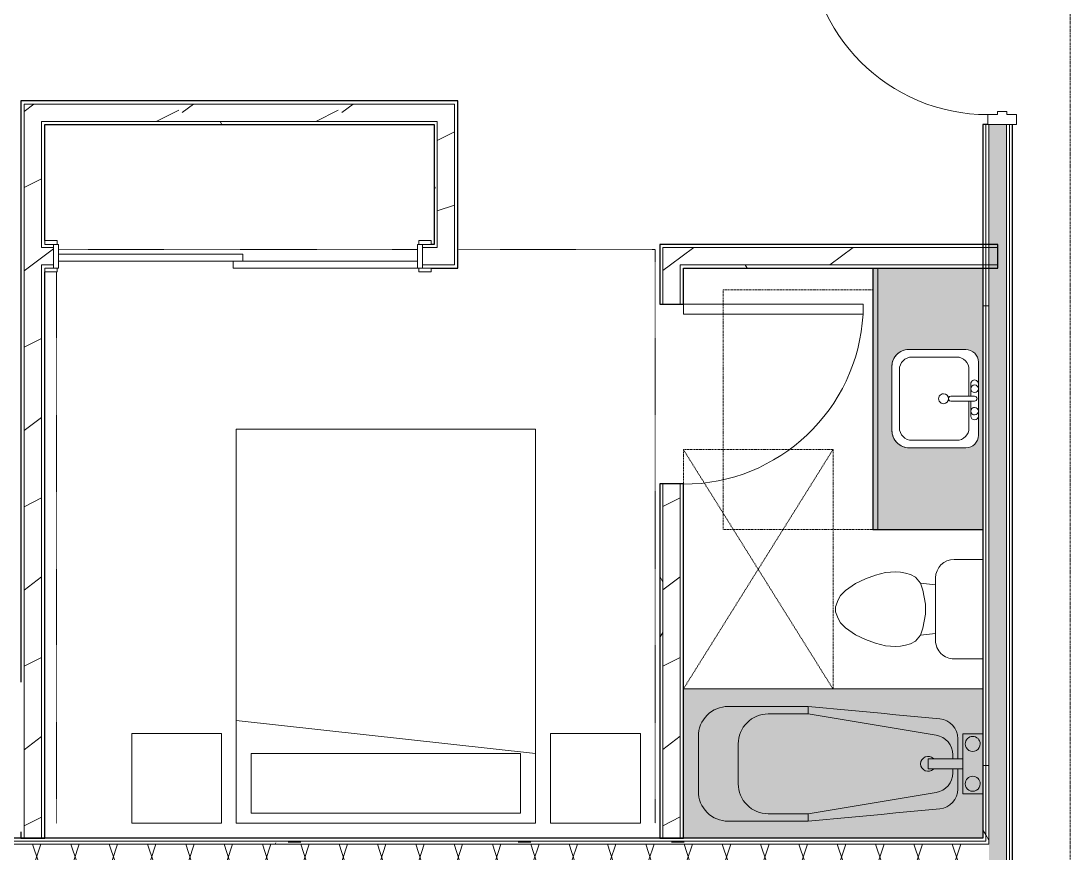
# Model space of a CAD drawing. Header units: inches. Extents: x -10205 to 13964, y -460 to 30702.
# Drawn here: x -3678.5 to -3468.2, y 11548.6 to 11715.4 of the extents above; entities that cross this region are included whole.
import ezdxf

# ---------------------------------------------------------------- set-up
doc = ezdxf.new("R2010")
doc.units = ezdxf.units.IN
doc.header["$MEASUREMENT"] = 0
for name, pattern in [('Dash 1_16_', [0.12499999999999999, 0.06249999999999999, -0.06249999999999999]), ('Grid Line 1_2_', [0.8749999999999999, 0.4999999999999999, -0.125, 0.125, -0.125]), ('Hidden 1_8_', [0.1875, 0.125, -0.06249999999999999])]:
    doc.linetypes.add(name, pattern=pattern)
for name, color, linetype, lineweight in [('0-1', 7, 'Continuous', 5), ('0-4', 7, 'Continuous', 9), ('A-DETL-HDLN-1', 7, 'Hidden 1_8_', 9), ('A-DOOR', 31, 'Continuous', 9), ('A-DOOR-3', 7, 'Continuous', 9), ('A-DOOR-4', 250, 'Continuous', 13), ('A-DOOR-6', 31, 'Continuous', 13), ('A-DOOR-FRAM', 31, 'Continuous', 13), ('A-DOOR-FRAM-2', 250, 'Continuous', 13), ('A-WALL', 113, 'Continuous', 9), ('A-WALL-5', 130, 'Continuous', 25), ('A-WALL-6', 7, 'Continuous', 9), ('A-WALL-PATT-3', 7, 'Continuous', 9), ('A-WALL-PATT-4', 8, 'Continuous', 9), ('A-WALL-PATT-5', 111, 'Continuous', 9), ('I-FURN-3', 7, 'Continuous', 9), ('I-FURN-HDLN-2', 254, 'Dash 1_16_', 9), ('I-WALL-2', 2, 'Continuous', 25), ('P-SANR-FIXT-5', 7, 'Continuous', 9), ('P-SANR-FIXT-6', 254, 'Continuous', 9), ('Q-CASE-2', 254, 'Continuous', 9), ('Q-CASE-5', 130, 'Continuous', 25), ('Q-CASE-6', 7, 'Continuous', 9), ('S-GRID-1', 1, 'Grid Line 1_2_', 9)]:
    doc.layers.add(name, color=color, linetype=linetype, lineweight=lineweight)
pattern_1 = [(0, (0, 0), (61.44, 15.36), [2.534, -43.54600000000001, 2.534, -43.54600000000001, -245.76]), (0, (0, 0), (61.44, 15.36), [-92.16, 2.534, -89.626, 2.534, -43.54600000000001, -107.52]), (0, (0, 0), (61.44, 15.36), [-230.4, 2.534, -28.186, 2.534, -74.266]), (120, (23.04, 7.68), (-44.02215020212896, 45.52860080851592), [2.534, -43.546, 2.534, -43.546, -245.76]), (120, (23.04, 7.68), (-44.02215020212896, 45.52860080851592), [-92.15999999999998, 2.534, -89.62599999999999, 2.534, -43.546, -107.52]), (120, (23.04, 7.68), (-44.02215020212896, 45.52860080851592), [-230.4, 2.534, -28.186, 2.534, -74.26599999999999]), (240, (30.72, 38.4), (-17.41784979787101, -60.8886008085159), [2.534, -43.54600000000001, 2.534, -43.54600000000001, -245.76]), (240, (30.72, 38.4), (-17.41784979787101, -60.8886008085159), [-92.16, 2.534, -89.626, 2.534, -43.54600000000001, -107.52]), (240, (30.72, 38.4), (-17.41784979787101, -60.8886008085159), [-230.4, 2.534, -28.186, 2.534, -74.266])]
pattern_2 = [(216.87, (12.795, 31.987), (95.96128571417499, 63.97497142697662), [15.994, -143.942]), (206.565, (31.987, 22.391), (-31.98698098913992, -31.98692384710355), [35.76300000000001, -35.76300000000001]), (198.435, (31.987, 6.397), (-63.9747458606528, -31.98712813093555), [20.23099999999999, -80.92199999999998])]
pattern_3 = [(161.57, (0.96, 0.96), (-7.680223697288786, -0.0009795936816989759), [0, -54.643, 6.067, 0]), (18.43, (-0.96, 0.96), (-7.680223697288786, 0.00097959368169942), [0, -54.643, 6.067, 0]), (108.43, (0.96, 0.96), (3.838295292656201, -19.20136532245489), [18.21099999999999, -42.49899999999999]), (71.57, (-0.96, 0.96), (3.838295292656203, 19.20136532245489), [18.211, -42.499])]

# ---------------------------------------------------------------- blocks, each defined once
blk = doc.blocks.new('Single-Flush - 36_ x 84_-1372824-SITE PLAN - CAD FILE')
at = {"layer": 'A-DOOR-3'}
blk.add_arc((18.00000000000094, -2.374999999999891), 36.06659275674493, 179.9999999999998, 266.8211477580812, dxfattribs=at)
at = {"layer": 'A-DOOR-4'}
for p, q in [((16, -2.37500000000009), (16, -38.38609708243937)), ((18.00000000000094, -2.37500000000009), (16, -2.37500000000009)), ((18.00000000000094, -2.37500000000009), (18.00000000000094, -38.38609708243937)), ((18.00000000000094, -38.38609708243937), (16, -38.38609708243937))]:
    blk.add_line(p, q, dxfattribs=at)
blk = doc.blocks.new('FOLDING_SLIDING CLOSET - 72_ x 80_-1372823-SITE PLAN - CAD FILE')
at = {"layer": 'A-DOOR-3'}
for p, q in [((-36.25000000000011, 2.999999999999732), (-38.75000000000009, 2.999999999999732)), ((-38.75000000000009, 2.999999999999732), (-38.75000000000009, 2.249999999999732)), ((-38.75000000000009, 2.249999999999732), (-36.25000000000011, 2.249999999999732)), ((-36.25000000000011, 2.249999999999732), (-36.25000000000011, 2.999999999999732)), ((38.74999999999987, 2.999999999999732), (36.24999999999987, 2.999999999999732)), ((36.24999999999987, 2.999999999999732), (36.24999999999987, 2.249999999999732)), ((36.24999999999987, 2.249999999999732), (38.74999999999987, 2.249999999999732)), ((38.74999999999987, 2.249999999999732), (38.74999999999987, 2.999999999999732)), ((-36.25000000000008, -2.500000000038798), (-38.75000000000009, -2.500000000038798)), ((-38.75000000000009, -2.500000000038798), (-38.75000000000009, -3.250000000038371)), ((-38.75000000000009, -3.250000000038371), (-36.25000000000008, -3.250000000038371)), ((-36.25000000000008, -3.250000000038371), (-36.25000000000008, -2.500000000038798)), ((38.74999999999988, -2.500000000038798), (36.24999999999989, -2.500000000038798)), ((36.24999999999989, -2.500000000038798), (36.24999999999989, -3.250000000038371)), ((36.24999999999989, -3.250000000038371), (38.74999999999988, -3.250000000038371)), ((38.74999999999988, -3.250000000038371), (38.74999999999988, -2.500000000038798))]:
    blk.add_line(p, q, dxfattribs=at)
at = {"layer": 'A-DOOR-4'}
for p, q in [((0.9999999999999057, 2.249999999999732), (-36.0000000000001, 2.249999999999732)), ((-36.0000000000001, 2.249999999999732), (-36.0000000000001, 0.8749999999997357)), ((0.9999999999999057, 0.8749999999997357), (0.9999999999999057, 2.249999999999732)), ((-36.0000000000001, 0.8749999999997357), (0.9999999999999057, 0.8749999999997357)), ((35.99999999999988, 0.8749999999997357), (-1.000000000000092, 0.8749999999997357)), ((-1.000000000000092, 0.8749999999997357), (-1.000000000000092, -0.5000000000002975)), ((35.99999999999987, -0.5000000000002975), (35.99999999999987, 0.8749999999997357)), ((-1.000000000000097, -0.5000000000002975), (35.99999999999987, -0.5000000000002975))]:
    blk.add_line(p, q, dxfattribs=at)
at = {"layer": 'A-DOOR-FRAM-2'}
for p, q in [((-36.00000000000009, 2.249999999999732), (-37.00000000000011, 2.249999999999732)), ((-37.00000000000011, 2.249999999999732), (-37.00000000000011, -2.500000000038798)), ((-36.00000000000009, -2.500000000038798), (-36.00000000000009, 2.249999999999732)), ((35.99999999999989, 2.249999999999654), (35.99999999999989, -2.500000000000332)), ((36.99999999999989, 2.249999999999654), (35.99999999999989, 2.249999999999654)), ((36.99999999999989, -2.500000000000332), (36.99999999999989, 2.249999999999654)), ((-37.00000000000011, -2.500000000038798), (-36.00000000000009, -2.500000000038798)), ((35.99999999999989, -2.500000000000332), (36.99999999999989, -2.500000000000332))]:
    blk.add_line(p, q, dxfattribs=at)
blk = doc.blocks.new('Bed-Standard - Queen 60_ x 79_-1433484-SITE PLAN - CAD FILE')
at = {"layer": 'I-FURN-3'}
for p, q in [((-19.31147540983595, 41.29508196721259), (40.688524590164, 41.29508196721259)), ((-19.31147540983595, -37.70491803278735), (-19.31147540983595, 41.29508196721259)), ((40.68852459016399, 41.29508196721259), (40.68852459016399, -37.70491803278735)), ((40.68852459016475, -23.70491803278795), (-19.31147540983504, -17.12529919027932)), ((-16.31147540983483, -23.70491803278795), (37.68852459016421, -23.70491803278795)), ((-16.31147540983483, -35.70491803278762), (-16.31147540983483, -23.70491803278795)), ((37.6885245901642, -35.70491803278762), (37.6885245901642, -23.70491803278795)), ((-16.31147540983483, -35.70491803278762), (37.68852459016421, -35.70491803278762)), ((40.688524590164, -37.70491803278735), (-19.31147540983595, -37.70491803278735))]:
    blk.add_line(p, q, dxfattribs=at)
at = {"layer": 'I-FURN-HDLN-2'}
for p, q in [((-54.9538139172248, 77.29508196721243), (17.04618608277302, 77.29508196721243)), ((25.09311437848363, 77.29508196721243), (64.68852459016394, 77.29508196721243)), ((64.68852459016394, 77.29508196721243), (64.68852459016394, -37.70491803278724)), ((-55.31147540983584, -37.70491803278733), (-55.31147540983584, 72.83470098858552))]:
    blk.add_line(p, q, dxfattribs=at)
blk = doc.blocks.new('Table-Night Stand - 18_ x 18_ x 24_-1372838-SITE PLAN - CAD FILE')
at = {"layer": 'I-FURN-3'}
for p, q in [((0.1469933184855234, -8.526512829121135e-14), (18.14699331848555, -8.526512829121135e-14)), ((0.1469933184855234, -18.00000000000007), (0.1469933184855234, -8.526512829121135e-14)), ((18.14699331848555, -8.526512829121135e-14), (18.14699331848555, -18.00000000000007)), ((18.14699331848555, -18.00000000000007), (0.1469933184855234, -18.00000000000007))]:
    blk.add_line(p, q, dxfattribs=at)
blk = doc.blocks.new('M_Sink Vanity-Square - 500 x 440mm-1372835-SITE PLAN - CAD FILE')
at = {"layer": 'P-SANR-FIXT-5'}
for p, q in [((-5.724833048619284, 10.23049601914779), (7.139337537646255, 10.23049601914779)), ((-5.724833048619284, 10.23049601914779), (7.139337537646255, 10.23049601914779)), ((-5.224833048619141, 8.730496019147838), (6.460206321459311, 8.730496019147838)), ((-9.224833044502127, -4.592338626521435), (-9.224833044502127, 6.730496023264949)), ((-9.224833044502127, -4.592338626521435), (-9.224833044502127, 6.730496023264949)), ((10.46020632145958, 6.909627235334463), (10.46020632145958, -4.592338626521041)), ((10.46020632145958, 6.909627235334463), (10.46020632145958, -4.592338626521041)), ((-7.724833048619226, -2.717338626521443), (-7.724833048619226, 6.230496019147754)), ((8.96020632145928, 6.230496019147869), (8.96020632145928, -2.717338626521685)), ((0.1176866364199141, -6.328534093688734), (0.1176866364199141, -1.590181973733197)), ((1.117686636419917, -6.328534093688732), (1.117686636419917, -1.590181973733197)), ((0.1176866364199141, -5.217338626521291), (-5.224833048619394, -5.217338626521291)), ((-2.882313363579915, -5.592338626521403), (0.1176866364199142, -5.592338626521403)), ((6.460206321459268, -5.21733862652168), (1.117686636419917, -5.21733862652168)), ((1.117686636419917, -5.592338626521424), (3.617686636420392, -5.592338626521424)), ((7.960206321459207, -7.092338626521417), (-6.72483304450216, -7.092338626521417)), ((7.960206321459207, -7.092338626521417), (-6.72483304450216, -7.092338626521417)), ((3.617686636420392, -7.092338626521401), (-2.882313363579914, -7.092338626521401))]:
    blk.add_line(p, q, dxfattribs=at)
for centre, radius, start, end in [((-5.724833048619282, 6.730496023264946), 3.499999995882842, 90.00000000000037, 180.0000000000004), ((-5.724833048619284, 6.730496023264949), 3.499999995882841, 89.99999999999997, 180), ((-5.224833048619141, 6.230496019147754), 2.500000000000082, 89.99999999999994, 180), ((6.460206321459311, 6.230496019147869), 2.499999999999972, 359.9999999999996, 90.00000000000006), ((7.139337537646252, 6.909627235334461), 3.320868783813335, 3.75305452412695e-13, 90.00000000000038), ((7.139337537646255, 6.909627235334463), 3.320868783813332, 359.9999999999996, 90.00000000000004), ((0.6176866364199196, -0.1250000000004112), 0.9999999999999962, 359.9999999999994, 179.9999999999999), ((0.6176866364199195, -0.1250000000004109), 0.9999999999999961, 180.0000000000003, 5.088887490341627e-14), ((0.6176866364199157, -1.590181973733197), 0.5000000000000019, 359.9999999999996, 180), ((-5.224833048619378, -2.717338626521443), 2.49999999999985, 179.9999999999999, 269.9999999999993), ((6.460206321459268, -2.717338626521669), 2.500000000000009, 269.9999999999996, 359.9999999999994), ((-6.724833044502144, -4.592338626521435), 2.499999999999985, 180.0000000000003, 269.9999999999997), ((-6.724833044502144, -4.592338626521435), 2.499999999999984, 179.9999999999999, 269.9999999999993), ((-2.882313363579915, -6.342338626521401), 0.7499999999999988, 90.00000000000001, 269.9999999999992), ((-1.882313363579992, -6.342338626521411), 0.7499999999999954, 359.9999999999994, 179.9999999999999), ((2.617686636419992, -6.342338626521406), 0.7499999999999994, 2.926110306946435e-13, 179.9999999999998), ((3.617686636420392, -6.342338626521411), 0.7499999999999892, 269.9999999999997, 90.00000000000007), ((7.960206321459204, -4.592338626521038), 2.500000000000376, 270, 3.62583233686841e-13), ((7.960206321459207, -4.592338626521041), 2.500000000000373, 269.9999999999996, 6.361109362927034e-14), ((-1.882313363579992, -6.342338626521411), 0.749999999999995, 180.0000000000002, 5.088887490341627e-14), ((0.6176866364199157, -6.328534093688732), 0.5000000000000012, 180.0000000000004, 5.088887490341627e-14), ((2.617686636419992, -6.342338626521401), 0.7499999999999977, 180.0000000000002, 5.088887490341627e-14)]:
    blk.add_arc(centre, radius, start, end, dxfattribs=at)
blk = doc.blocks.new('Toilet-Domestic-3D - Toilet-Domestic-3D-V58-SITE PLAN - CAD FILE')
at = {"layer": 'P-SANR-FIXT-5'}
for p, q in [((-9.976221549255797, 11.74999999999988), (-9.976221549255797, 17.47622154915994)), ((9.976221549255834, 17.47622154915991), (9.976221549255834, 11.74999999999979)), ((6.24999999999998, 8.023778450743999), (-6.250000000000018, 8.023778450743999)), ((-4.861662917351556, 8.023778450743999), (-5.209379619536154, 4.999999999999813)), ((4.861662917351547, 8.023778450743999), (5.209379619536154, 4.999999999999837)), ((-5.209379619536154, 4.999999999999813), (-6.401133212130357, 3.999999999999825)), ((-3.835640909808955, 5.499999999999777), (-5.209379619536155, 4.999999999999812)), ((-0.9999999999997728, 5.999999999999874), (-3.835640909808916, 5.499999999999785)), ((0.9999999999997808, 5.999999999999874), (-0.9999999999997728, 5.999999999999874)), ((3.835640909808861, 5.499999999999833), (0.9999999999997852, 5.999999999999873)), ((5.209379619536155, 4.999999999999838), (3.835640909808857, 5.499999999999835)), ((6.401133212130349, 3.999999999999856), (5.209379619536156, 4.999999999999837)), ((-6.967897106716618, 2.999999999999817), (-7.235846299147756, 1.999999999999738)), ((-6.401133212130356, 3.999999999999827), (-6.967897106716618, 2.999999999999813)), ((6.967897106716618, 2.999999999999838), (6.40113321213035, 3.999999999999855)), ((7.235846299147753, 1.999999999999849), (6.967897106716618, 2.999999999999834)), ((-7.412844257252363, 0.9961946980915831), (-7.50000000000002, -6.21169782277776e-14)), ((-7.235846299147757, 1.999999999999744), (-7.412844257252363, 0.9961946980915921)), ((7.412844257252371, 0.9961946980916617), (7.235846299147749, 1.999999999999869)), ((7.500000000000021, -2.775427876562951e-14), (7.412844257252374, 0.9961946980916417)), ((-7.50000000000002, -7.231934651481962e-14), (-7.325688514504699, -1.992389396183629)), ((-7.325688514504693, -1.992389396183659), (-6.787750874495926, -4.000000000000099)), ((6.787750874495935, -4.000000000000113), (7.325688514504697, -1.992389396183628)), ((7.325688514504699, -1.992389396183625), (7.50000000000002, -1.099120794378914e-14)), ((-6.787750874495902, -4.000000000000183), (-6.05981040596345, -6.000000000000322)), ((6.05981040596353, -6.000000000000132), (6.787750874495948, -4.000000000000068)), ((-6.059810405963483, -6.000000000000248), (-5.127195089653489, -8.00000000000021)), ((5.12719508965351, -8.000000000000167), (6.059810405963534, -6.000000000000124)), ((-5.127195089653483, -8.000000000000217), (-3.739764113511693, -10.0000000000002)), ((3.739764113511725, -10.00000000000015), (5.127195089653514, -8.000000000000158)), ((-3.739764113511675, -10.00000000000023), (-2.739764113511752, -11.00000000000014)), ((2.739764113511739, -11.00000000000015), (3.73976411351172, -10.00000000000015)), ((-2.739764113511752, -11.00000000000014), (-1.873738709727293, -11.50000000000017)), ((-1.8737387097273, -11.50000000000016), (-0.5000000000001319, -12.00000000000012)), ((-0.5000000000001313, -12.00000000000012), (0.5000000000001497, -12.00000000000012)), ((0.5000000000001499, -12.00000000000012), (1.87373870972732, -11.50000000000015)), ((1.873738709727307, -11.50000000000016), (2.73976411351174, -11.00000000000015))]:
    blk.add_line(p, q, dxfattribs=at)
for centre, radius, start, end in [((-6.249999999999996, 11.74999999999986), 3.726221549255821, 179.9999999999996, 269.9999999999993), ((6.250000000000004, 11.74999999999982), 3.726221549255814, 269.9999999999992, 359.9999999999994)]:
    blk.add_arc(centre, radius, start, end, dxfattribs=at)
blk = doc.blocks.new('OD_CW_Base Cabinet - OD_CW_Base Cabinet-V126-SITE PLAN - CAD FILE')
at = {"layer": 'Q-CASE-2'}
h = blk.add_hatch(color=256, dxfattribs=at)
h.paths.add_polyline_path([(53.1127049177503, 0.9999999999976036), (53.1127049177503, 22.00000000032229), (0.7377049180186076, 22.00000000031956), (0.7377049180186076, 0.9999999999948751), (36.76772459880703, 0.9999999999962393)], flags=0)
h.paths.add_polyline_path([(36.76772459880703, 7.302165353296791), (36.64846499095528, 6.396298696500129), (36.2988135126061, 5.552165355363162), (35.74259833415999, 4.827291622053385), (35.01772460087613, 4.271076443638653), (34.17359125971051, 3.921424965264909), (33.26772460292067, 3.802165357418621), (20.40355401665783, 3.802165357418621), (19.54404992911531, 3.915321217231271), (18.74311962474985, 4.247077411817249), (18.05534518018885, 4.774825304775153), (17.52759728724322, 5.462599749323876), (17.19584109265997, 6.263530053697527), (17.08268523284459, 7.123034141223674), (17.16787066712186, 19.27204761584413), (17.41762172338258, 19.87500000308988), (17.81491827987974, 20.39276695605701), (18.33268523284823, 20.79006351255144), (18.93563762009125, 21.03981456881217), (19.58268523284641, 21.12500000308943), (34.91477221157128, 21.03981456880944), (35.51772459880339, 20.79006351255008), (36.03549155177188, 20.39276695605701), (36.43278810827177, 19.87500000308306), (36.68253916452704, 19.27204761585095), (36.76772459880703, 18.62500000308897)], flags=0)
blk.add_hatch(color=256, dxfattribs=at).paths.add_polyline_path([(53.1127049177503, -1.486810674578009e-12), (53.1127049177503, 0.9999999999976036), (0.7377049180213361, 0.9999999999948751), (0.7377049180213361, -4.215294779896793e-12), (26.83610619973024, -2.851052727237401e-12)], flags=0)
at = {"layer": 'Q-CASE-5'}
for p, q in [((53.11270491776245, -1.332267629549658e-15), (53.11270491776245, 22.00000000032434)), ((0.7377049180327883, -1.332267629549658e-15), (53.11270491776245, -1.332267629549658e-15))]:
    blk.add_line(p, q, dxfattribs=at)
at = {"layer": 'Q-CASE-6'}
for p, q in [((53.11270491776239, 22.00000000032443), (53.11270491776243, 1.000000000000097)), ((0.7377049180333144, 1.00000000000002), (53.11270491776243, 1.000000000000094)), ((53.11270491776243, 1.000000000000095), (0.7377049180327829, 1.000000000000021)), ((53.11270491776243, 9.336804947690704e-14), (0.7377049180333158, 1.939268709965723e-14)), ((53.11270491776243, 1.000000000000094), (53.11270491776243, 9.342526752220744e-14))]:
    blk.add_line(p, q, dxfattribs=at)
blk = doc.blocks.new('Bath Tub - Maestro - 60_x30_-V60-SITE PLAN - CAD FILE')
at = {"layer": 'P-SANR-FIXT-6'}
for points in [[(1.323612712233171, 8.121503469737944e-12), (59.9999999999959, 2.664535259100376e-12), (59.9999999999959, 30.00000000000812), (-4.092726157978177e-12, 30.00000000001085), (-4.092726157978177e-12, 21.00000000000812), (3.999999999997726, 21.00000000000812), (3.999999999994997, 16.00000000000994), (4.999999999996816, 16.00000000000994), (5.064846580949051, 20.74262393114707), (5.213543939268674, 21.33443716197955), (5.475141948907548, 21.93582672393307), (5.831498711741914, 22.48639425013601), (6.273043503822008, 22.97134175900822), (6.787917829797606, 23.37763080161669), (7.362292625488407, 23.69433213286714), (7.980738210187154, 23.91291914621518), (9.34516239022332, 24.09485897409188), (34.9999999999859, 26.50000000000994), (50.99999999999181, 26.50000000000721), (52.55291427061592, 26.29555495774177), (53.99999999999454, 25.69615242271441), (55.24264068711727, 24.74264068712721), (56.19615242270446, 23.50000000000994), (56.83871588947931, 21.72507444578598), (56.99999999999863, 20.50000000000721), (56.99999999999726, 9.5000000000063), (56.90888793160729, 8.45834582915443), (56.63818466604834, 7.44795865747158), (56.196128389372, 6.499958373439703), (55.59627184859482, 5.643280526963216), (54.85687581676483, 4.903859343542471), (54.00011815599327, 4.303915796487607), (53.05209468014527, 3.861834746689901), (52.0417618370584, 3.591131049452023), (50.99999999999454, 3.500000000006302), (34.99999999999545, 3.500000000009031), (7.981079058226441, 6.086991051591148), (7.36272224023969, 6.305475101815254), (6.78837595276991, 6.622065161593063), (6.273474672720567, 7.028256514437934), (5.831858438859853, 7.513138965927218), (5.475401896835137, 8.063688774164737), (5.126127034077398, 9.013487605077833), (5.05378919979239, 9.301265763845484), (4.999999999996816, 9.955039670009617), (4.999999999996816, 14.00000000000903), (3.999999999994997, 13.96403173600986), (3.999999999996362, 9.000000000010848), (-5.456968210637569e-12, 9.00000000000812), (-6.821210263296961e-12, 8.121503469737944e-12)], [(9.34516239022332, 20.7426239311444), (34.99999999999817, 25.00000000000999), (34.99999999999681, 26.50000000000994), (8.626637165218197, 24.02749723425034), (9.166306443240499, 21.56029755608867)], [(42.99999999999772, 25.00000000000727), (50.9999999999959, 26.50000000000721), (34.99999999999681, 26.50000000000994), (34.99999999999817, 25.00000000000999)], [(48.99999999999499, 19.00000000000727), (56.99999999999863, 20.50000000000721), (56.79555495773047, 22.0529142706245), (56.19615242270446, 23.50000000000994), (55.24264068711727, 24.74264068712721), (53.86614080183426, 25.75159871804401), (52.55291427061592, 26.29555495774177), (50.9999999999959, 26.50000000000721), (42.99999999999772, 25.00000000000727), (44.55291427061365, 24.79555495774183), (45.99999999999772, 24.19615242271447), (47.24264068711636, 23.24264068712727), (48.19615242270219, 22.00000000000999), (48.80252125361539, 20.50000000000727)], [(5.999999999995906, 16.79658950342217), (6.244690148924291, 18.17414092621219), (6.980387657495611, 19.40930361094523), (8.026254133199926, 20.27571687293129), (9.34516239022332, 20.7426239311444), (8.626637165223654, 24.02749723425034), (7.980738210187154, 23.91291914621518), (7.354617014312679, 23.69009992021704), (6.735395334315398, 23.33618512578953), (6.273043503822008, 22.97134175900822), (5.722941095008536, 22.3186738510057), (5.475141948907548, 21.93582672393307), (5.213543939268674, 21.33443716197955), (5.053731604634776, 20.69838649398746), (5.053731604633412, 19.87042015304262), (5.819827790697217, 17.38185565186448)], [(34.99999999999681, 5.000000000009087), (42.99999999999635, 5.000000000006358), (44.55291427061228, 5.204445042274521), (46.02915982467493, 5.826222697743098), (47.28190589413406, 6.808530726944801), (48.19615242270901, 8.00000000000636), (48.80252125361675, 9.500000000009086), (48.99999999999499, 11.00000000000636), (48.99999999999499, 19.00000000000727), (48.71697464343196, 20.74262393114167), (48.16077822269335, 22.04610055500779), (47.24264068711636, 23.24264068712727), (45.99999999999772, 24.19615242271447), (44.55291427061365, 24.79555495774183), (42.99999999999772, 25.00000000000727), (34.79014632011057, 24.96517514364858), (9.06298618090659, 20.64273065722863), (8.026254133199926, 20.27571687293129), (6.823760771213528, 19.16841919460693), (6.244690148924291, 18.17414092621219), (5.999999999995906, 16.79658950342217), (5.999999999995906, 16.00000000000999), (10.93749999999636, 16.00000000000727), (10.93749999999636, 14.00000000000636), (5.999999999995906, 14.00000000000908), (5.999999999995906, 13.20341049660236), (6.244690148928384, 11.8258590737987), (6.980874891385155, 10.59029275637658), (8.02625413320129, 9.724283127087793), (9.345162390221956, 9.257376068869226), (29.32024382197732, 5.942545745065209)], [(56.99999999999726, 9.50000000000903), (56.99999999999863, 20.50000000000721), (48.99999999999499, 19.00000000000999), (48.99999999999499, 11.00000000000363), (56.90888793160729, 9.517083512831894)], [(9.345162390221956, 14.00000000000628), (10.93749999999636, 14.00000000000628), (10.93749999999636, 16.00000000000719), (3.999999999994997, 16.00000000000993), (3.999999999994997, 14.00000000000902), (7.240851729283349, 14.00000000000902)], [(8.626637165223654, 5.97250276576863), (9.345162390221956, 9.257376068869226), (8.02625413320129, 9.724283127087793), (6.948823961228299, 10.61684428240186), (6.244690148928384, 11.8258590737987), (5.999999999995906, 13.20341049660236), (4.999999999996816, 9.955039670006888), (5.126127034077398, 9.013487605077833), (5.240349237917143, 8.60386460500188), (5.72306565527242, 7.681170237849009), (5.874069591582155, 7.466792283802469), (6.332251624117361, 6.981889006085956), (6.78837595276991, 6.622065161593063), (7.36272224023969, 6.305475101815254), (8.000447311438164, 6.083556135218649)], [(50.99999999999454, 3.500000000006302), (52.0417618370584, 3.591131049452023), (53.25053270941816, 3.954370105292518), (54.00011815599327, 4.303915796487607), (54.85687581676483, 4.903859343542471), (55.7243702442488, 5.826222697743041), (56.34001689655314, 6.808530726944745), (56.75959710661845, 7.901124865792489), (56.92695739995269, 8.664928089873618), (56.99999999999726, 9.50000000000903), (48.99999999999499, 10.99999999999817), (48.79555495773365, 9.447085729394521), (48.12028286378199, 7.901124865792545), (47.24264068711499, 6.757359312889085), (45.99999999999226, 5.80384757729643), (44.55291427061228, 5.204445042274521), (43.06623988075534, 4.987580022363537), (50.51396773626947, 3.591131049452026)], [(34.99999999999545, 3.500000000009031), (34.99999999999681, 5.000000000009087), (9.345162390221956, 9.257376068869226), (8.626637165223654, 5.97250276576863), (32.06962635168838, 3.774722529539694)], [(34.99999999999545, 3.500000000009031), (50.99999999999454, 3.500000000006302), (42.99999999999635, 5.000000000006358), (34.99999999999681, 5.000000000009087), (34.99999999999545, 3.774722529539705)]]:
    blk.add_hatch(color=256, dxfattribs=at).paths.add_polyline_path(points, flags=0)
h = blk.add_hatch(color=256, dxfattribs=at)
h.paths.add_polyline_path([(0.5511112605618108, 9.000000000008113), (3.999999999994997, 9.013487605077826), (3.999999999997726, 21.00000000000811), (-4.092726157978177e-12, 21.00000000000811), (-5.456968210637569e-12, 9.000000000008113), (0.4999999999954525, 9.000000000008113)], flags=0)
h.paths.add_polyline_path([(1.999999999995452, 9.500000000009022), (1.323612712234535, 9.670470510557534), (1.249999999996817, 9.700961894332904), (0.9393398282168163, 9.939339828229022), (0.7009618943206987, 10.25000000000902), (0.5511112605618108, 10.61177143235538), (0.4999999999954525, 11.00000000000902), (0.5511112605618108, 11.38822856766812), (0.7009618943206987, 11.75000000001175), (0.9393398282168163, 12.06066017178902), (1.323612712234535, 12.32952948945778), (1.611771432341811, 12.44888873944266), (1.999999999995452, 12.50000000000902), (2.388228567642272, 12.44888873944266), (2.749999999996816, 12.29903810568787), (3.060660171776817, 12.06066017178902), (3.332994492247507, 11.66802203100899), (3.448888739429094, 11.38822856766266), (3.499999999996816, 11.00000000000902), (3.448888739430458, 10.61177143235538), (3.299038105672934, 10.25000000000902), (3.060660171775452, 9.939339828229022), (2.749999999995452, 9.700961894332904), (2.388228567650458, 9.551111260572652)], flags=0)
h.paths.add_polyline_path([(1.999999999995452, 17.5000000000072), (1.323612712234535, 17.67047051056117), (1.249999999995452, 17.70096189433108), (0.9393398282168163, 17.93933982822993), (0.7009618943193344, 18.2500000000072), (0.5511112605618108, 18.61177143235902), (0.4999999999968167, 19.00000000000993), (0.5511112605618108, 19.38822856766357), (0.7009618943206987, 19.75000000001266), (0.9393398282168163, 20.0606601717872), (1.323612712235899, 20.32952948945869), (1.611771432347268, 20.44888873944084), (1.999999999996817, 20.50000000000993), (2.388228567650458, 20.44888873944084), (2.749999999995452, 20.29903810568605), (3.060660171775452, 20.06066017178993), (3.299038105674299, 19.75000000000993), (3.448888739429094, 19.38822856766357), (3.499999999995452, 19.00000000000993), (3.332994492237958, 18.33197796898541), (3.299038105674299, 18.25000000000993), (3.01679748772085, 17.90568280698873), (2.749999999998181, 17.70096189433108), (2.388228567660007, 17.55111126057629)], flags=0)
h = blk.add_hatch(color=256, dxfattribs=at)
h.paths.add_polyline_path([(1.999999999995452, 9.500000000009008), (2.388228567650458, 9.551111260572638), (2.749999999995452, 9.70096189433289), (3.060660171775452, 9.939339828229008), (3.299038105672934, 10.25000000000901), (3.448888739430458, 10.61177143235537), (3.499999999996816, 11.00000000000901), (3.332994492247507, 11.66802203100897), (3.29903810567157, 11.75000000000901), (3.060660171776817, 12.06066017178901), (2.749999999996816, 12.29903810568785), (2.388228567661371, 12.44888873943992), (1.999999999995452, 12.50000000000901), (1.323612712234535, 12.32952948945777), (1.249999999995452, 12.29903810568513), (0.9393398282168163, 12.06066017178901), (0.7009618943206987, 11.75000000001174), (0.5511112605618108, 11.38822856766811), (0.4999999999954525, 11.00000000000901), (0.5511112605618108, 10.61177143235537), (0.7009618943206987, 10.25000000000901), (0.9393398282168163, 9.939339828229008), (1.323612712234535, 9.67047051055752), (1.611771432341811, 9.551111260572638)], flags=0)
h.paths.add_polyline_path([(1.999999999995452, 17.50000000000719), (2.388228567660007, 17.55111126057627), (3.01679748772085, 17.90568280698872), (3.060660171775452, 17.93933982822992), (3.332994492237958, 18.3319779689854), (3.448888739429094, 18.61177143235355), (3.499999999995452, 19.00000000000992), (3.448888739429094, 19.38822856766356), (3.299038105674299, 19.75000000000992), (3.060660171775452, 20.06066017178992), (2.749999999995452, 20.29903810568603), (2.382224935896374, 20.44967913255541), (1.999999999996817, 20.50000000000992), (1.323612712235899, 20.32952948945868), (1.249999999995452, 20.29903810568603), (0.9393398282168163, 20.06066017178719), (0.7009618943206987, 19.75000000001264), (0.5511112605618108, 19.38822856766356), (0.4999999999968167, 19.00000000000992), (0.5511112605618108, 18.611771432359), (0.7009618943193344, 18.25000000000719), (0.9393398282168163, 17.93933982822992), (1.323612712234535, 17.67047051056116), (1.611771432340447, 17.55111126057627)], flags=0)
h = blk.add_hatch(color=256, dxfattribs=at)
h.paths.add_polyline_path([(4.999999999996816, 9.955039670006888), (5.999999999995906, 13.20341049660236), (5.999999999995906, 14.00000000000908), (4.999999999996816, 14.00000000000903), (4.999999999996816, 10.38795982275399)], flags=0)
h.paths.add_polyline_path([(5.05378919979239, 16.00000000000994), (5.999999999995906, 16.00000000000999), (5.999999999995906, 16.79658950341672), (4.999999999996816, 20.04496033001208), (4.999999999996816, 16.00000000000994)], flags=0)
at = {"layer": 'P-SANR-FIXT-5'}
for p, q in [((35.00000000000028, 26.4999999999994), (51.00000000000032, 26.4999999999994)), ((35.00000000000028, 26.4999999999994), (35.00000000000028, 24.99999999999972)), ((35.00000000000028, 24.99999999999972), (9.34516239022622, 20.74262393113644)), ((43.00000000000025, 24.99999999999972), (35.00000000000028, 24.99999999999972)), ((4.000000000000256, 20.99999999999962), (2.464695114667842e-13, 20.99999999999962)), ((4.000000000000256, 15.99999999999933), (4.000000000000256, 20.99999999999962)), ((5.000000000000269, 15.99999999999958), (5.000000000000269, 20.04496033000271)), ((49.00000000000036, 10.99999999999982), (49.00000000000036, 18.99999999999966)), ((57.00000000000043, 20.49999999999921), (57.00000000000043, 9.499999999999858)), ((4.000000000000187, 13.99999999999934), (4.000000000000142, 15.99999999999933)), ((4.000000000000323, 15.99999999999933), (10.93750000000022, 15.99999999999926)), ((6.00000000000026, 16.79658950340708), (6.00000000000026, 15.9999999999993)), ((10.93750000000022, 13.99999999999927), (10.93750000000022, 15.99999999999926)), ((4.000000000000256, 8.999999999999623), (4.000000000000256, 13.99999999999934)), ((10.93750000000022, 13.99999999999927), (4.000000000000323, 13.99999999999934)), ((5.000000000000269, 9.955039669996667), (5.000000000000269, 13.9999999999998)), ((6.00000000000026, 14.00000000000019), (6.00000000000026, 13.20341049659242)), ((2.464695114667842e-13, 8.999999999999623), (4.000000000000256, 8.999999999999623)), ((9.345162390226129, 9.257376068863003), (35.00000000000014, 4.999999999999602)), ((35.00000000000018, 3.499999999999531), (35.00000000000014, 4.999999999999602)), ((35.00000000000028, 4.999999999999726), (43.00000000000021, 4.999999999999726)), ((51.00000000000017, 3.499999999999673), (35.00000000000028, 3.499999999999673)), ((2.451372438372341e-13, -3.943512183468552e-13), (60.00000000000029, -3.99680288865056e-13))]:
    blk.add_line(p, q, dxfattribs=at)
at = {"layer": 'P-SANR-FIXT-5', "flags": 128}
for points in [[(8.626637165228109, 24.02749723423987), (11.55701081353612, 24.30221976376876), (14.48738446184414, 24.57694229329759), (17.41775811015216, 24.85166482282643), (20.34813175846018, 25.12638735235525), (23.2785054067682, 25.40110988188408), (26.20887905507622, 25.67583241141291), (29.13925270338424, 25.95055494094174), (32.06962635169226, 26.22527747047057), (35.00000000000028, 26.4999999999994)], [(35.00000000000028, 3.499999999999673), (32.06962635169224, 3.774722529528402), (29.1392527033842, 4.04944505905729), (26.20887905507616, 4.324167588586179), (23.27850540676813, 4.598890118115068), (20.34813175846008, 4.873612647643957), (17.41775811015205, 5.14833517717284), (14.48738446184401, 5.423057706701729), (11.55701081353598, 5.697780236230613), (8.626637165227942, 5.972502765759502)]]:
    blk.add_lwpolyline(points, dxfattribs=at)
at = {"layer": 'P-SANR-FIXT-5'}
for centre, radius, start, end in [((51.00000000000027, 20.49999999999925), 6.000000000000008, 359.9999999999996, 90), ((9.000000000000323, 20.04496033000272), 3.999999999999996, 95.35582504285527, 180.0000000000004), ((43.00000000000027, 18.99999999999962), 6.00000000000001, 359.9999999999992, 89.99999999999957), ((2.000000000000128, 18.9999999999996), 1.500000000000001, 359.9999999999996, 179.9999999999998), ((2.000000000000128, 18.9999999999996), 1.500000000000002, 179.9999999999998, 359.9999999999989), ((10.00000000000024, 16.79658950340709), 4.000000000000001, 99.42226924040466, 179.9999999999994), ((10.93750000000022, 14.99999999999969), 1.499999999999999, 359.9999999999996, 134.9999999999999), ((10.93750000000022, 14.99999999999969), 1.5, 224.9999999999993, 359.9999999999989), ((10.00000000000022, 13.20341049659236), 4.000000000000001, 180.0000000000002, 260.5777307595936), ((2.000000000000128, 10.99999999999961), 1.500000000000001, 359.9999999999996, 179.9999999999998), ((2.000000000000128, 10.99999999999961), 1.500000000000001, 179.9999999999997, 359.9999999999989), ((43.00000000000023, 10.99999999999986), 5.999999999999994, 269.9999999999997, 6.361109362927034e-14), ((9.00000000000021, 9.955039669996653), 3.999999999999999, 179.9999999999998, 264.6441749571445), ((51.00000000000023, 9.499999999999856), 5.999999999999992, 269.9999999999994, 359.9999999999995)]:
    blk.add_arc(centre, radius, start, end, dxfattribs=at)
blk = doc.blocks.new('1750 Ox - Unit Layouts_rvt-1-SITE PLAN - CAD FILE')
at = {"layer": 'A-WALL-PATT-3'}
h = blk.add_hatch(dxfattribs=at)
h.set_pattern_fill('FP_2', color=256, style=0, pattern_type=2)
h.set_pattern_definition(pattern_1)
h.paths.add_polyline_path([(-3633.991075187878, 11694.58939611016), (-3595.069146892166, 11694.58939611016), (-3595.069146892166, 11695.21439611016), (-3673.741075187878, 11695.21439611016), (-3673.741075187878, 11694.58939611016), (-3635.991075187878, 11694.58939611016)], flags=0)
h = blk.add_hatch(dxfattribs=at)
h.set_pattern_fill('FP_2', color=256, style=0, pattern_type=2)
h.set_pattern_definition(pattern_1)
h.paths.add_polyline_path([(-3595.069146892167, 11670.58939611037), (-3595.069146892166, 11694.58939611016), (-3595.694146892166, 11694.58939611016), (-3595.694146892166, 11670.58939611037)], flags=0)
h = blk.add_hatch(dxfattribs=at)
h.set_pattern_fill('FP_2', color=256, style=0, pattern_type=2)
h.set_pattern_definition(pattern_1)
h.paths.add_polyline_path([(-3549.849085299292, 11551.58939611053), (-3549.848736680345, 11551.58939611053), (-3549.848736680345, 11622.57829902771), (-3550.473736680344, 11622.57829902771), (-3550.473736680344, 11551.58939611053)], flags=0)
h.paths.add_polyline_path([(-3550.473736680341, 11658.57829902771), (-3549.848736680343, 11658.57829902771), (-3549.848736680342, 11669.96439611015), (-3550.473736680341, 11669.96439611015), (-3550.473736680341, 11665.83939611015)], flags=0)
h = blk.add_hatch(dxfattribs=at)
h.set_pattern_fill('FP_2', color=256, style=0, pattern_type=2)
h.set_pattern_definition(pattern_1)
h.paths.add_polyline_path([(-3521.161643950568, 11665.83939611015), (-3485.723736679686, 11665.83939611029), (-3485.723736679686, 11666.46439611015), (-3546.348736680341, 11666.46439611015), (-3546.348736680341, 11665.83939611015), (-3535.299016959028, 11665.83939611015)], flags=0)
at = {"layer": 'A-WALL-PATT-4'}
h = blk.add_hatch(dxfattribs=at)
h.set_pattern_fill('FP_4', color=256, style=0, pattern_type=2)
h.set_pattern_definition(pattern_2)
h.paths.add_polyline_path([(-3674.366075187882, 11551.54977708908), (-3674.36607518788, 11698.71439611016), (-3677.866075187878, 11698.71439611016), (-3677.866075187884, 11551.54977708908)], flags=0)
h = blk.add_hatch(dxfattribs=at)
h.set_pattern_fill('FP_4', color=256, style=0, pattern_type=2)
h.set_pattern_definition(pattern_2)
h.paths.add_polyline_path([(-3591.569146892165, 11695.21439611016), (-3591.569146892165, 11698.71439611016), (-3674.36607518788, 11698.71439611016), (-3674.36607518788, 11695.21439611016), (-3595.069146892166, 11695.21439611016)], flags=0)
h = blk.add_hatch(dxfattribs=at)
h.set_pattern_fill('FP_4', color=256, style=0, pattern_type=2)
h.set_pattern_definition(pattern_2)
h.paths.add_polyline_path([(-3591.569146892166, 11669.96439611037), (-3591.569146892165, 11695.21439611016), (-3595.069146892166, 11695.21439611016), (-3595.069146892167, 11669.96439611037)], flags=0)
h = blk.add_hatch(dxfattribs=at)
h.set_pattern_fill('FP_4', color=256, style=0, pattern_type=2)
h.set_pattern_definition(pattern_2)
h.paths.add_polyline_path([(-3595.069146892167, 11666.46439611037), (-3591.569146892166, 11666.46439611037), (-3591.569146892166, 11669.96439611037), (-3597.991075187881, 11669.96439611037), (-3597.991075187881, 11666.46439611037)], flags=0)
h.paths.add_polyline_path([(-3673.74107518788, 11666.46439611038), (-3671.991075187881, 11666.46439611038), (-3671.991075187881, 11669.96439611038), (-3674.366075187882, 11669.96439611038), (-3674.366075187882, 11666.46439611038)], flags=0)
h = blk.add_hatch(dxfattribs=at)
h.set_pattern_fill('FP_4', color=256, style=0, pattern_type=2)
h.set_pattern_definition(pattern_2)
h.paths.add_polyline_path([(-3544.073736679657, 11666.46439611015), (-3484.473736679685, 11666.46439611015), (-3484.473736679685, 11669.96439611015), (-3549.848736680342, 11669.96439611015), (-3549.848736680342, 11666.46439611015), (-3546.348736680352, 11666.46439611015)], flags=0)
h = blk.add_hatch(dxfattribs=at)
h.set_pattern_fill('FP_4', color=256, style=0, pattern_type=2)
h.set_pattern_definition(pattern_2)
h.paths.add_polyline_path([(-3546.348736680344, 11551.54977708887), (-3546.348736680344, 11622.57829902771), (-3549.848736680342, 11622.57829902771), (-3549.848736680345, 11551.54977708887), (-3548.098736676774, 11551.54977708887)], flags=0)
h.paths.add_polyline_path([(-3546.348736680341, 11658.57829902771), (-3546.348736680341, 11666.46439611015), (-3549.848736680342, 11666.46439611015), (-3549.848736680342, 11658.57829902771)], flags=0)
at = {"layer": 'A-DETL-HDLN-1'}
for p, q in [((-3537.723736680031, 11661.46439611054), (-3507.723736680033, 11661.46439611054)), ((-3537.72373668003, 11613.46439611054), (-3537.723736680031, 11661.46439611054)), ((-3545.723736680025, 11629.46439611174), (-3515.723736680022, 11629.46439611174)), ((-3545.723736680025, 11622.5782990277), (-3545.723736680025, 11629.46439611174)), ((-3515.723736680022, 11629.46439611174), (-3545.723736680024, 11581.46439611173)), ((-3515.723736680026, 11581.46439611174), (-3545.723736680027, 11629.46439611174)), ((-3515.723736680022, 11629.46439611174), (-3515.72373668002, 11581.46439611174)), ((-3507.723736680032, 11613.46439611054), (-3537.72373668003, 11613.46439611054))]:
    blk.add_line(p, q, dxfattribs=at)
at = {"layer": 'A-WALL-5'}
for p, q in [((-3677.866075187876, 11699.33939611015), (-3678.491075187876, 11699.33939611015)), ((-3678.491075187876, 11699.33939611015), (-3678.49107518788, 11582.8393961099)), ((-3673.741075187876, 11699.33939611015), (-3677.866075187876, 11699.33939611015)), ((-3590.944146892162, 11699.33939611014), (-3673.741075187876, 11699.33939611015)), ((-3590.944146892162, 11698.71439611014), (-3590.944146892162, 11699.33939611014)), ((-3590.944146892162, 11694.58939611014), (-3590.944146892162, 11698.71439611014)), ((-3673.741075187877, 11671.3393961104), (-3673.741075187876, 11694.58939611014)), ((-3673.741075187876, 11694.58939611015), (-3595.694146892162, 11694.58939611014)), ((-3595.694146892162, 11694.58939611014), (-3595.694146892164, 11670.58939611036)), ((-3590.944146892164, 11670.58939611036), (-3590.944146892162, 11694.58939611014)), ((-3595.694146892164, 11670.58939611036), (-3596.241075187875, 11670.58939611036)), ((-3590.944146892164, 11666.46439611036), (-3590.944146892164, 11670.58939611036)), ((-3482.723736680379, 11670.58939611014), (-3550.473736680337, 11670.58939611014)), ((-3550.473736680337, 11670.58939611014), (-3550.473736680337, 11669.96439611014)), ((-3550.473736680337, 11669.96439611014), (-3550.473736680337, 11665.83939611014)), ((-3482.723736680379, 11665.83939611014), (-3482.723736680379, 11670.58939611014)), ((-3596.241075187877, 11665.83939611036), (-3590.944146892164, 11665.83939611036)), ((-3590.944146892164, 11665.83939611036), (-3590.944146892164, 11666.46439611036)), ((-3550.473736680337, 11665.83939611014), (-3550.473736680337, 11658.5782990277)), ((-3545.723736680338, 11665.83939611014), (-3482.723736680379, 11665.83939611014)), ((-3545.723736680338, 11658.5782990277), (-3545.723736680338, 11665.83939611014)), ((-3673.741075187881, 11551.54977708906), (-3673.741075187877, 11665.08939611036)), ((-3550.473736680337, 11658.5782990277), (-3545.723736680338, 11658.5782990277)), ((-3550.473736680339, 11622.5782990277), (-3550.47373668034, 11551.54977708885)), ((-3545.723736680339, 11622.5782990277), (-3550.473736680339, 11622.5782990277)), ((-3545.723736680341, 11551.54977708885), (-3545.723736680339, 11622.5782990277)), ((-3678.491075187881, 11552.8393961099), (-3678.491075187881, 11551.54977708906)), ((-3678.491075187881, 11551.54977708906), (-3673.741075187881, 11551.54977708906)), ((-3550.47373668034, 11551.54977708885), (-3545.723736680341, 11551.54977708885))]:
    blk.add_line(p, q, dxfattribs=at)
at = {"layer": 'A-WALL-6'}
for p, q in [((-3677.866075187876, 11698.71439611015), (-3677.866075187881, 11551.54977708906)), ((-3677.866075187876, 11698.71439611015), (-3674.366075187876, 11698.71439611015)), ((-3674.366075187876, 11698.71439611015), (-3673.741075187876, 11698.71439611015)), ((-3591.569146892161, 11698.71439611014), (-3673.741075187876, 11698.71439611015)), ((-3591.569146892161, 11698.71439611014), (-3591.569146892161, 11695.21439611014)), ((-3674.366075187876, 11695.21439611015), (-3674.366075187877, 11669.96439611036)), ((-3674.366075187876, 11695.21439611015), (-3673.741075187876, 11695.21439611015)), ((-3595.069146892162, 11695.21439611014), (-3673.741075187876, 11695.21439611015)), ((-3595.069146892162, 11695.21439611014), (-3595.069146892162, 11694.58939611014)), ((-3591.569146892161, 11695.21439611014), (-3591.569146892161, 11694.58939611014)), ((-3595.069146892162, 11694.58939611014), (-3595.069146892163, 11670.58939611036)), ((-3591.569146892162, 11694.58939611014), (-3591.569146892164, 11670.58939611036)), ((-3674.366075187877, 11669.96439611036), (-3673.741075187877, 11669.96439611036)), ((-3673.741075187877, 11669.96439611036), (-3671.991075187877, 11669.96439611036)), ((-3597.991075187877, 11669.96439611036), (-3595.069146892163, 11669.96439611036)), ((-3595.069146892163, 11670.58939611036), (-3595.069146892164, 11669.96439611036)), ((-3591.569146892164, 11670.58939611036), (-3591.569146892164, 11669.96439611036)), ((-3591.569146892164, 11669.96439611036), (-3591.569146892163, 11666.46439611036)), ((-3549.848736680338, 11669.96439611014), (-3482.723736680379, 11669.96439611014)), ((-3549.848736680338, 11666.46439611014), (-3549.848736680338, 11669.96439611014)), ((-3674.366075187877, 11666.46439611036), (-3673.741075187877, 11666.46439611036)), ((-3674.366075187877, 11666.46439611036), (-3674.366075187881, 11551.54977708906)), ((-3673.741075187877, 11666.46439611036), (-3671.991075187877, 11666.46439611036)), ((-3597.991075187877, 11666.46439611036), (-3591.569146892164, 11666.46439611036)), ((-3549.848736680338, 11665.83939611014), (-3549.848736680338, 11666.46439611014)), ((-3549.848736680338, 11658.5782990277), (-3549.848736680338, 11665.83939611014)), ((-3546.348736680337, 11666.46439611014), (-3546.348736680337, 11665.83939611014)), ((-3546.348736680337, 11666.46439611014), (-3482.723736680379, 11666.46439611014)), ((-3546.348736680337, 11665.83939611014), (-3546.348736680337, 11666.46439611014)), ((-3546.348736680337, 11658.5782990277), (-3546.348736680337, 11665.83939611014)), ((-3549.848736680341, 11551.54977708885), (-3549.848736680339, 11622.5782990277)), ((-3546.34873668034, 11551.54977708885), (-3546.348736680338, 11622.5782990277))]:
    blk.add_line(p, q, dxfattribs=at)
at = {"layer": '0-4'}
for name, p, rotation in [('FOLDING_SLIDING CLOSET - 72_ x 80_-1372823-SITE PLAN - CAD FILE', (-3634.991075187877, 11668.08939611036), 180), ('OD_CW_Base Cabinet - OD_CW_Base Cabinet-V126-SITE PLAN - CAD FILE', (-3507.723736680005, 11666.57710102831), 269.9999999999974), ('Single-Flush - 36_ x 84_-1372824-SITE PLAN - CAD FILE', (-3548.098736680339, 11640.5782990277), 89.99999999999847), ('M_Sink Vanity-Square - 500 x 440mm-1372835-SITE PLAN - CAD FILE', (-3493.691075303435, 11639.03420947399), 89.9999999999902), ('Toilet-Domestic-3D - Toilet-Domestic-3D-V58-SITE PLAN - CAD FILE', (-3503.199958228837, 11597.46439611055), 269.9999999999906), ('Bath Tub - Maestro - 60_x30_-V60-SITE PLAN - CAD FILE', (-3485.723736679679, 11581.46439611052), 180)]:
    blk.add_blockref(name, p, dxfattribs=dict(at, rotation=rotation))
for name, p in [('Bed-Standard - Queen 60_ x 79_-1433484-SITE PLAN - CAD FILE', (-3616.037261270647, 11592.25469512178)), ('Table-Night Stand - 18_ x 18_ x 24_-1372838-SITE PLAN - CAD FILE', (-3656.427568441196, 11572.54977708899)), ('Table-Night Stand - 18_ x 18_ x 24_-1372838-SITE PLAN - CAD FILE', (-3572.495729998845, 11572.54977708901))]:
    blk.add_blockref(name, p, dxfattribs=at)
blk = doc.blocks.new('HOLLOW METAL - UNIT DOOR-1759144-SITE PLAN - CAD FILE')
at = {"layer": 'A-DOOR'}
blk.add_arc((17.9999999999999, 2.249999999999541), 35.99999999999997, 89.99999999999964, 179.9999999999997, dxfattribs=at)
at = {"layer": 'A-DOOR-6'}
for p, q in [((17.99999999999984, 38.24999999999955), (16.24999999999984, 38.24999999999955)), ((16.24999999999984, 38.24999999999955), (16.2499999999999, 2.249999999999541)), ((17.9999999999999, 2.249999999999547), (17.99999999999984, 38.24999999999955)), ((16.2499999999999, 2.249999999999541), (17.9999999999999, 2.249999999999547))]:
    blk.add_line(p, q, dxfattribs=at)
at = {"layer": 'A-DOOR-FRAM'}
for p, q in [((-18.00000000000011, 2.249999999999554), (-20.0000000000001, 2.249999999999554)), ((-20.0000000000001, 2.249999999999554), (-20.0000000000001, -3.500000000000447)), ((-18.00000000000011, 0.3124999999996143), (-18.00000000000011, 2.249999999999554)), ((17.99999999999989, 2.249999999999554), (17.99999999999989, 0.3124999999996143)), ((19.99999999999988, 2.249999999999554), (17.99999999999989, 2.249999999999554)), ((19.99999999999988, -3.500000000000447), (19.99999999999988, 2.249999999999554)), ((-17.37500000000003, 0.3124999999996143), (-18.00000000000011, 0.3124999999996143)), ((-17.37500000000003, -1.562500000000396), (-17.37500000000003, 0.3124999999996143)), ((17.99999999999989, 0.3124999999996143), (17.37499999999984, 0.3124999999996143)), ((17.37499999999984, 0.3124999999996143), (17.37499999999984, -1.562500000000396)), ((-18.00000000000011, -3.500000000000447), (-18.00000000000011, -1.562500000000396)), ((-18.00000000000011, -1.562500000000396), (-17.37500000000003, -1.562500000000396)), ((17.37499999999984, -1.562500000000396), (17.99999999999989, -1.562500000000396)), ((17.99999999999989, -1.562500000000396), (17.99999999999989, -3.500000000000447)), ((-20.0000000000001, -3.500000000000447), (-18.00000000000011, -3.500000000000447)), ((17.99999999999989, -3.500000000000447), (19.99999999999988, -3.500000000000447))]:
    blk.add_line(p, q, dxfattribs=at)

msp = doc.modelspace()

# ---------------------------------------------------------------- hatches: boundary and pattern name
at = {"layer": 'A-WALL-PATT-5'}
h = msp.add_hatch(dxfattribs=at)
h.set_pattern_fill('FP_2', color=256, style=0, pattern_type=2)
h.set_pattern_definition(pattern_1)
h.paths.add_polyline_path([(-3485.723736679691, 10863.38939611052), (-3485.098736679691, 10863.39260206077), (-3485.098736679691, 10970.21439611053), (-3485.723736679691, 10970.21439611053), (-3485.723736679691, 10969.58939611053)], flags=0)
h.paths.add_polyline_path([(-3485.098736679691, 10974.96439611052), (-3485.098736679689, 11101.31845950303), (-3485.72373667969, 11101.31845950303), (-3485.723736679691, 10974.96439611052)], flags=0)
h.paths.add_polyline_path([(-3485.723736679688, 11141.31845950303), (-3485.098736679688, 11141.31845950303), (-3485.098736679687, 11258.21439611054), (-3485.723736679687, 11258.21439611054), (-3485.723736679688, 11238.03595325309)], flags=0)
h.paths.add_polyline_path([(-3485.098736679687, 11262.96439611054), (-3485.098736679687, 11379.48533271804), (-3485.723736679687, 11379.48533271804), (-3485.723736679687, 11262.96439611054)], flags=0)
h.paths.add_polyline_path([(-3485.723736679687, 11419.48533271804), (-3485.098736679687, 11419.48533271804), (-3485.098736679685, 11546.21439611053), (-3485.723736679686, 11546.21439611053), (-3485.723736679687, 11420.19247557544)], flags=0)
h.paths.add_polyline_path([(-3485.098736679685, 11550.96439611054), (-3485.098736679685, 11666.46439611015), (-3485.723736679686, 11666.46439611015), (-3485.723736679686, 11550.96439611054)], flags=0)
h.paths.add_polyline_path([(-3485.098736679685, 11669.96439611015), (-3485.098736679684, 11694.58939611053), (-3485.723736679684, 11694.58939611053), (-3485.723736679686, 11669.96439611015), (-3485.20636342794, 11669.96439611015)], flags=0)
h.paths.add_polyline_path([(-3485.723736679684, 11734.58939611053), (-3485.098736679684, 11734.58939611053), (-3485.098736679684, 11737.33939611054), (-3485.723736679684, 11737.33939611054)], flags=0)
h = msp.add_hatch(dxfattribs=at)
h.set_pattern_fill('FP_2', color=256, style=0, pattern_type=2)
h.set_pattern_definition(pattern_1)
h.paths.add_polyline_path([(-3485.095058478184, 10862.76439611053), (-3484.47373667969, 10862.76439611053), (-3484.47373667969, 10970.83939611052), (-3485.098736679691, 10970.83939611053), (-3485.098736679691, 10862.76439611053)], flags=0)
h.paths.add_polyline_path([(-3485.098736679691, 10974.33939611053), (-3484.47373667969, 10974.33939611053), (-3484.473736679689, 11101.31845950303), (-3485.098736679689, 11101.31845950303), (-3485.098736679691, 10974.96439611052)], flags=0)
h.paths.add_polyline_path([(-3485.098736679688, 11141.31845950303), (-3484.473736679689, 11141.31845950303), (-3484.473736679688, 11258.83939611054), (-3485.098736679687, 11258.83939611054), (-3485.098736679688, 11238.03595325309)], flags=0)
h.paths.add_polyline_path([(-3484.473736679688, 11262.33939611054), (-3484.473736679686, 11379.48533271804), (-3485.098736679687, 11379.48533271804), (-3485.098736679687, 11262.33939611054)], flags=0)
h.paths.add_polyline_path([(-3485.098736679687, 11419.48533271804), (-3484.473736679686, 11419.48533271804), (-3484.473736679685, 11546.83939611054), (-3485.098736679685, 11546.83939611054), (-3485.098736679687, 11419.87242949222)], flags=0)
h.paths.add_polyline_path([(-3485.098736679685, 11550.33939611054), (-3484.473736679685, 11550.33939611054), (-3484.473736679685, 11666.46439611015), (-3485.098736679685, 11666.46439611015), (-3485.098736679685, 11550.96439611054)], flags=0)
h.paths.add_polyline_path([(-3484.473736679685, 11669.96439611015), (-3484.473736679683, 11694.58939611053), (-3485.098736679684, 11694.58939611053), (-3485.098736679685, 11669.96439611015), (-3484.580895078293, 11669.96439611015)], flags=0)
h.paths.add_polyline_path([(-3484.723736679684, 11734.58939611053), (-3484.473736679683, 11734.58939611053), (-3484.473736679683, 11737.96439611054), (-3485.098736679684, 11737.96439611054), (-3485.098736679684, 11734.58939611053)], flags=0)
h = msp.add_hatch(dxfattribs=at)
h.set_pattern_fill('FP_5', color=256, style=0, pattern_type=2)
h.set_pattern_definition(pattern_3)
h.paths.add_polyline_path([(-3484.47373667969, 10862.13939611053), (-3480.973736679691, 10862.13939611053), (-3480.973736679689, 11101.31845950303), (-3484.473736679689, 11101.31845950303), (-3484.47373667969, 10862.76439611053)], flags=0)
h.paths.add_polyline_path([(-3482.786236679689, 11141.31845950303), (-3480.973736679688, 11141.31845950303), (-3480.973736679687, 11379.48533271804), (-3484.473736679686, 11379.48533271804), (-3484.473736679689, 11141.31845950303)], flags=0)
h.paths.add_polyline_path([(-3484.473736679686, 11419.48533271804), (-3480.973736679687, 11419.48533271804), (-3480.973736679684, 11694.58939611053), (-3484.473736679683, 11694.58939611053), (-3484.473736679685, 11505.84023098301)], flags=0)
h.paths.add_polyline_path([(-3480.973736679684, 11734.58939611053), (-3480.973736679684, 11738.58939611054), (-3484.473736679683, 11738.58939611054), (-3484.473736679683, 11734.58939611053), (-3482.786236679683, 11734.58939611053)], flags=0)
h = msp.add_hatch(dxfattribs=at)
h.set_pattern_fill('FP_2', color=256, style=0, pattern_type=2)
h.set_pattern_definition(pattern_1)
h.paths.add_polyline_path([(-3480.34873667969, 10858.63939611053), (-3480.348736679689, 11101.31845950303), (-3480.973736679689, 11101.31845950303), (-3480.973736679691, 10858.63939611053)], flags=0)
h.paths.add_polyline_path([(-3480.911236679689, 11141.31845950303), (-3480.348736679689, 11141.31845950303), (-3480.348736679688, 11379.48533271804), (-3480.973736679687, 11379.48533271804), (-3480.973736679688, 11141.31845950303)], flags=0)
h.paths.add_polyline_path([(-3480.973736679687, 11419.48533271804), (-3480.348736679686, 11419.48533271804), (-3480.348736679683, 11694.58939611053), (-3480.973736679684, 11694.58939611053), (-3480.973736679685, 11505.84023098301)], flags=0)
h.paths.add_polyline_path([(-3480.911236679683, 11734.58939611053), (-3480.348736679683, 11734.58939611053), (-3480.348736679693, 11737.96439611054), (-3480.973736679684, 11737.9220519371), (-3480.973736679684, 11734.58939611053)], flags=0)
h = msp.add_hatch(dxfattribs=at)
h.set_pattern_fill('FP_2', color=256, style=0, pattern_type=2)
h.set_pattern_definition(pattern_1)
h.paths.add_polyline_path([(-3480.237129536832, 10858.01439611053), (-3479.723736679691, 10858.01439611053), (-3479.72373667969, 11101.31845950303), (-3480.348736679689, 11101.31845950303), (-3480.34873667969, 10858.01439611053)], flags=0)
h.paths.add_polyline_path([(-3479.72373667969, 11141.31845950303), (-3479.723736679688, 11379.48533271804), (-3480.348736679688, 11379.48533271804), (-3480.348736679689, 11141.31845950303)], flags=0)
h.paths.add_polyline_path([(-3479.723736679688, 11419.48533271804), (-3479.723736679686, 11694.58939611053), (-3480.348736679683, 11694.58939611053), (-3480.348736679686, 11419.4853327186)], flags=0)
h.paths.add_polyline_path([(-3479.723736679683, 11734.58939611053), (-3479.723736679723, 11737.33939611054), (-3480.348736679683, 11737.29397459892), (-3480.348736679683, 11734.58939611053)], flags=0)
h = msp.add_hatch(dxfattribs=at)
h.set_pattern_fill('FP_2', color=256, style=0, pattern_type=2)
h.set_pattern_definition(pattern_1)
h.paths.add_polyline_path([(-3722.241075187881, 11550.33939611054), (-3485.098736679685, 11550.33939611054), (-3485.098736679685, 11550.96439611054), (-3822.723736679675, 11550.96439611054), (-3822.723736679675, 11550.33939611054), (-3728.869323939307, 11550.33939611054)], flags=0)
h = msp.add_hatch(dxfattribs=at)
h.set_pattern_fill('FP_5', color=256, style=0, pattern_type=2)
h.set_pattern_definition(pattern_3)
h.paths.add_polyline_path([(-3495.198527706826, 11546.83939611054), (-3484.473736679685, 11546.83939611054), (-3484.473736679685, 11550.33939611054), (-3822.723736679675, 11550.33939611054), (-3822.723736679675, 11546.83939611054), (-3515.252019392939, 11546.83939611054)], flags=0)
h = msp.add_hatch(dxfattribs=at)
h.set_pattern_fill('FP_2', color=256, style=0, pattern_type=2)
h.set_pattern_definition(pattern_1)
h.paths.add_polyline_path([(-3822.098736679676, 11550.96439611054), (-3485.723736679686, 11550.96439611054), (-3485.723736679686, 11551.58939611053), (-3822.098736679676, 11551.58939611054), (-3822.098736679676, 11551.04678247416)], flags=0)

# ---------------------------------------------------------------- linework, layer by layer
at = {"layer": 'A-WALL'}
for p, q in [((-3485.098736679683, 11550.96439611052), (-3485.098736679681, 11694.58939611052)), ((-3484.473736679682, 11550.33939611052), (-3484.473736679681, 11694.58939611052)), ((-3480.973736679684, 11419.48533271802), (-3480.973736679681, 11694.58939611052)), ((-3480.348736679683, 11419.48533271802), (-3480.348736679681, 11694.58939611052)), ((-3485.098736679683, 11550.96439611052), (-3822.723736679673, 11550.96439611052)), ((-3484.473736679682, 11550.33939611052), (-3822.723736679673, 11550.33939611052))]:
    msp.add_line(p, q, dxfattribs=at)
at = {"layer": 'I-WALL-2'}
for p, q in [((-3485.723736679682, 11694.58939611052), (-3485.723736679683, 11551.58939611052)), ((-3484.723736679682, 11694.58939611052), (-3485.723736679682, 11694.58939611052)), ((-3479.723736679683, 11419.48533271802), (-3479.723736679682, 11694.58939611052)), ((-3485.723736679682, 11551.58939611052), (-3822.098736679673, 11551.58939611052))]:
    msp.add_line(p, q, dxfattribs=at)
at = {"layer": 'S-GRID-1'}
msp.add_line((-3468.223736679709, 9836.179692344092), (-3468.223736679688, 12413.73712416747), dxfattribs=at)

# ---------------------------------------------------------------- block references
at = {"layer": '0-1'}
msp.add_blockref('1750 Ox - Unit Layouts_rvt-1-SITE PLAN - CAD FILE', (0, 0), dxfattribs=at)
at = {"layer": 'A-DOOR', "rotation": 89.99999999999953}
msp.add_blockref('HOLLOW METAL - UNIT DOOR-1759144-SITE PLAN - CAD FILE', (-3482.473736679681, 11714.58939611052), dxfattribs=at)

doc.saveas('drawing.dxf')
